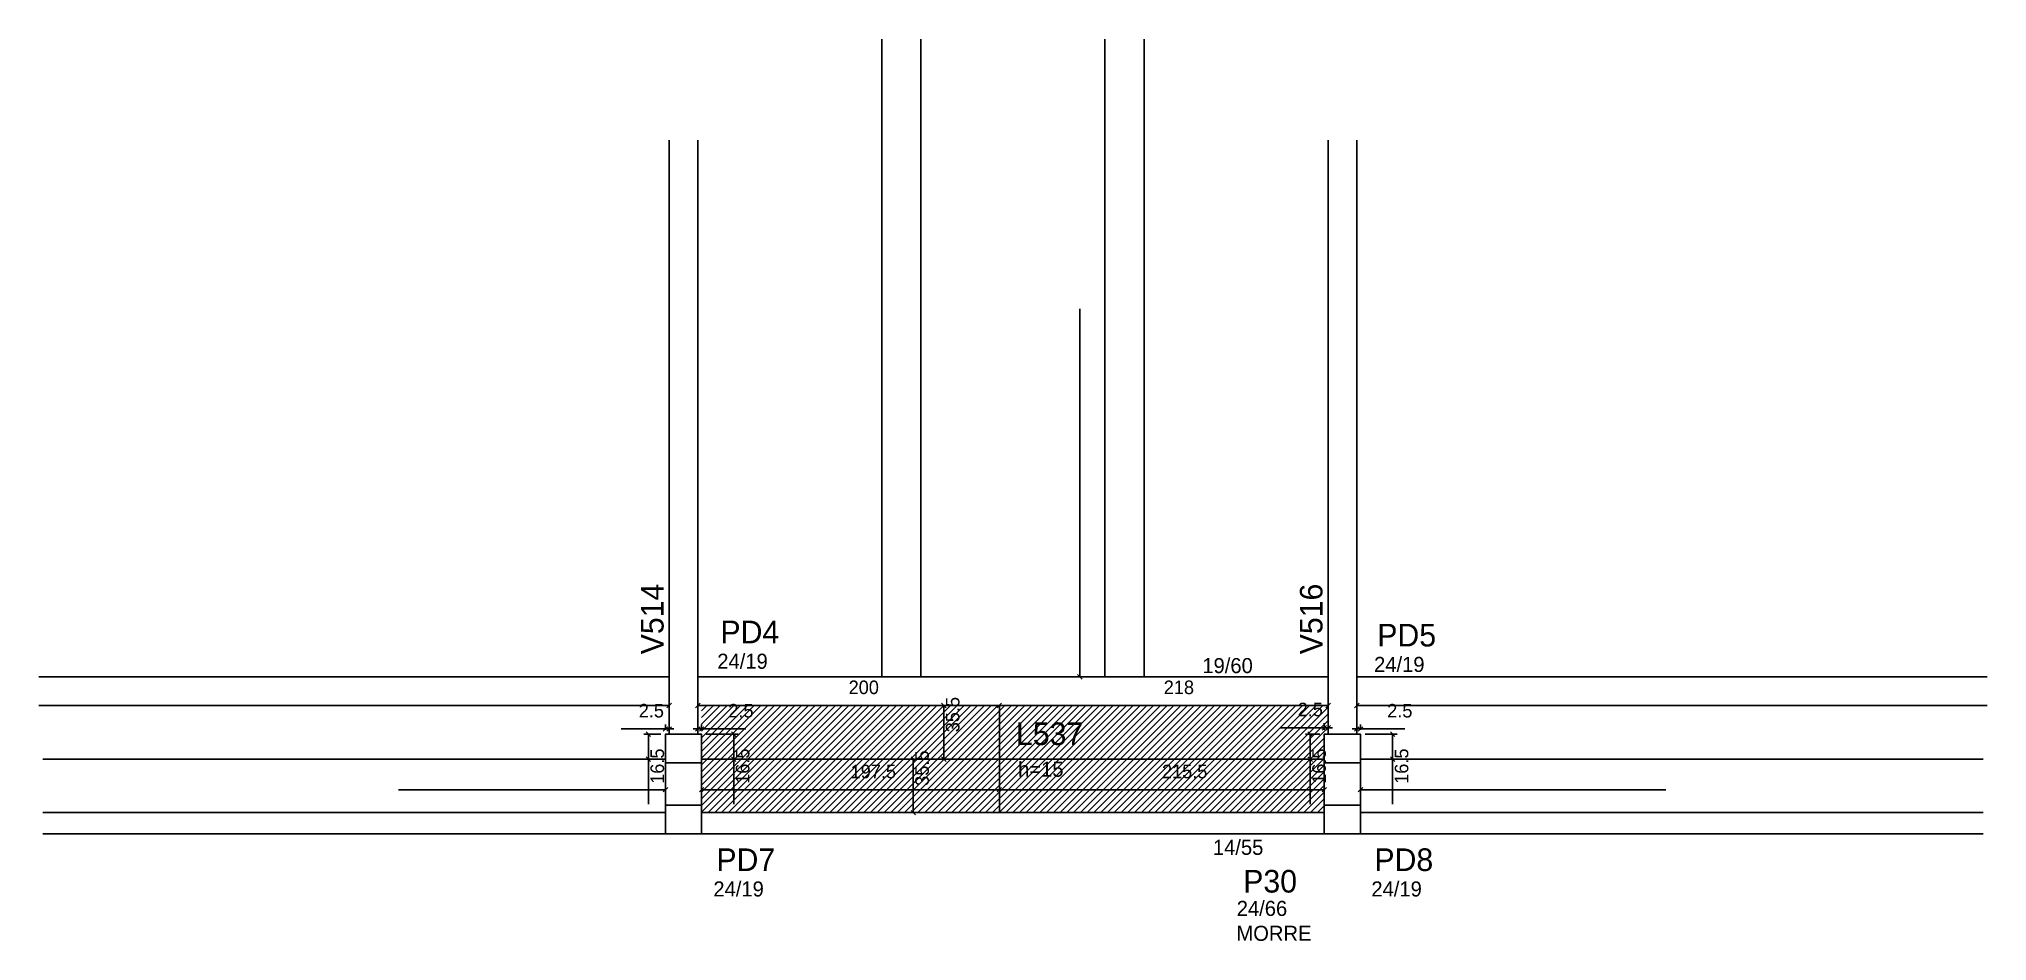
# Model space of a CAD drawing. Header units: metres. Extents: x 4052 to 5344, y 2399 to 2997.
import ezdxf

# ---------------------------------------------------------------- set-up
doc = ezdxf.new("R2010")
doc.units = ezdxf.units.M
for name, color, linetype in [('3', 7, 'Continuous'), ('4', 7, 'Continuous'), ('7', 7, 'Continuous'), ('COTA', 7, 'Continuous'), ('Painéis', 7, 'Continuous'), ('REAPROVEITAMENTO', 7, 'Continuous')]:
    doc.layers.add(name, color=color, linetype=linetype)

msp = doc.modelspace()

# ---------------------------------------------------------------- hatches: boundary and pattern name
at = {"layer": 'REAPROVEITAMENTO'}
h = msp.add_hatch(dxfattribs=at)
h.set_pattern_fill('ANSI31')
h.paths.add_polyline_path([(4906.5, 2535.9), (4904, 2535.9), (4904.2, 2483.9), (4491.2, 2483.9), (4491.2, 2554.9), (4906.7, 2554.9), (4906.5, 2535.9)])

# ---------------------------------------------------------------- linework, layer by layer
at = {"layer": '3', "color": 3, "lineweight": 25}
for points in [[(4469.7, 2929.9), (4469.7, 2554.9)], [(4488.7, 2554.9), (4488.7, 2929.9)], [(4906.7, 2929.9), (4906.7, 2554.9)], [(4925.7, 2554.9), (4925.7, 2929.9)], [(4469.7, 2573.9), (4051.7, 2573.9)], [(4906.7, 2573.9), (4488.7, 2573.9)], [(5343.7, 2573.9), (4925.7, 2573.9)], [(4051.7, 2554.9), (4469.7, 2554.9)], [(4469.7, 2554.9), (4469.7, 2535.9)], [(4488.7, 2554.9), (4906.7, 2554.9)], [(4488.7, 2535.9), (4488.7, 2554.9)], [(4488.7, 2535.9), (4488.7, 2554.9)], [(4906.7, 2554.9), (4906.7, 2535.9)], [(4925.7, 2554.9), (5343.7, 2554.9)], [(4925.7, 2535.9), (4925.7, 2554.9)], [(4467.2, 2483.9), (4054.2, 2483.9)], [(4904.2, 2483.9), (4491.2, 2483.9)], [(5341.2, 2483.9), (4928.2, 2483.9)], [(4054.2, 2469.9), (4467.2, 2469.9)], [(4491.2, 2469.9), (4904.2, 2469.9)], [(4928.2, 2469.9), (5341.2, 2469.9)]]:
    msp.add_lwpolyline(points, dxfattribs=at)
at = {"layer": '7', "color": 7, "lineweight": 25}
for points in [[(4467.2, 2469.9), (4491.2, 2469.9), (4491.2, 2535.9), (4467.2, 2535.9), (4467.2, 2469.9)], [(4467.2, 2516.9), (4491.2, 2516.9), (4491.2, 2535.9), (4467.2, 2535.9), (4467.2, 2516.9)], [(4904.2, 2469.9), (4928.2, 2469.9), (4928.2, 2535.9), (4904.2, 2535.9), (4904.2, 2469.9)], [(4904.2, 2516.9), (4928.2, 2516.9), (4928.2, 2535.9), (4904.2, 2535.9), (4904.2, 2516.9)], [(4467.2, 2469.9), (4491.2, 2469.9), (4491.2, 2488.9), (4467.2, 2488.9), (4467.2, 2469.9)], [(4904.2, 2469.9), (4928.2, 2469.9), (4928.2, 2488.9), (4904.2, 2488.9), (4904.2, 2469.9)]]:
    msp.add_lwpolyline(points, dxfattribs=at)
at = {"layer": 'COTA', "color": 4, "lineweight": 25}
for p, q in [((4742, 2817.9), (4742, 2573.9)), ((4290.2, 2554.9), (4469.7, 2554.9)), ((4688.7, 2554.9), (4488.7, 2554.9)), ((4649.7, 2554.9), (4648.9, 2554.9)), ((4651.9, 2554.9), (4651.9, 2519.4)), ((4906.7, 2554.9), (4688.7, 2554.9)), ((5130.7, 2554.9), (4925.7, 2554.9)), ((4467.2, 2539.4), (4437.9, 2539.4)), ((4464.2, 2535.9), (4452.9, 2535.9)), ((4455.9, 2535.9), (4455.9, 2519.4)), ((4467.2, 2538.9), (4467.2, 2542.4)), ((4469.7, 2539.4), (4467.2, 2539.4)), ((4469.7, 2538.9), (4469.7, 2542.4)), ((4469.7, 2539.4), (4472.7, 2539.4)), ((4488.7, 2539.4), (4485.7, 2539.4)), ((4488.7, 2538.9), (4488.7, 2542.4)), ((4488.7, 2539.4), (4491.2, 2539.4)), ((4491.2, 2538.9), (4491.2, 2542.4)), ((4491.2, 2539.4), (4520.6, 2539.4)), ((4494.2, 2535.9), (4515.5, 2535.9)), ((4512.5, 2535.9), (4512.5, 2519.4)), ((4904.2, 2540.2), (4874.9, 2540.2)), ((4901.2, 2535.9), (4891.8, 2535.9)), ((4894.8, 2535.9), (4894.8, 2519.4)), ((4904.2, 2538.9), (4904.2, 2543.2)), ((4906.7, 2540.2), (4904.2, 2540.2)), ((4906.7, 2538.9), (4906.7, 2543.2)), ((4906.7, 2540.2), (4909.7, 2540.2)), ((4925.7, 2539.4), (4922.7, 2539.4)), ((4925.7, 2538.9), (4925.7, 2542.4)), ((4925.7, 2539.4), (4928.2, 2539.4)), ((4928.2, 2538.9), (4928.2, 2542.4)), ((4928.2, 2539.4), (4957.6, 2539.4)), ((4931.2, 2535.9), (4952.5, 2535.9)), ((4949.5, 2535.9), (4949.5, 2519.4)), ((4464.2, 2519.4), (4452.9, 2519.4)), ((4455.9, 2519.4), (4455.9, 2489.5)), ((4494.2, 2519.4), (4515.5, 2519.4)), ((4512.5, 2519.4), (4512.5, 2489.5)), ((4630.4, 2519.4), (4628.6, 2519.4)), ((4631.6, 2519.4), (4631.6, 2483.9)), ((4649.7, 2519.4), (4648.9, 2519.4)), ((4901.2, 2519.4), (4891.8, 2519.4)), ((4894.8, 2519.4), (4894.8, 2489.5)), ((4931.2, 2519.4), (4952.5, 2519.4)), ((4949.5, 2519.4), (4949.5, 2489.5)), ((4290.2, 2499.1), (4467.2, 2499.1)), ((4688.7, 2499.1), (4491.2, 2499.1)), ((4904.2, 2499.1), (4688.7, 2499.1)), ((5130.7, 2499.1), (4928.2, 2499.1)), ((4630.4, 2483.9), (4628.6, 2483.9))]:
    msp.add_line(p, q, dxfattribs=at)
at = {"layer": 'COTA', "color": 0, "lineweight": 25}
for p, q in [((4740.5, 2575.4), (4743.5, 2572.4)), ((4468.2, 2553.4), (4471.2, 2556.4)), ((4490.2, 2556.4), (4487.2, 2553.4)), ((4653.4, 2553.4), (4650.4, 2556.4)), ((4690.2, 2556.4), (4687.2, 2553.4)), ((4687.2, 2553.4), (4690.2, 2556.4)), ((4905.2, 2553.4), (4908.2, 2556.4)), ((4927.2, 2556.4), (4924.2, 2553.4)), ((4457.4, 2534.4), (4454.4, 2537.4)), ((4465.7, 2537.9), (4468.7, 2540.9)), ((4471.2, 2540.9), (4468.2, 2537.9)), ((4487.2, 2537.9), (4490.2, 2540.9)), ((4492.7, 2540.9), (4489.7, 2537.9)), ((4514, 2534.4), (4511, 2537.4)), ((4896.3, 2534.4), (4893.3, 2537.4)), ((4902.7, 2538.7), (4905.7, 2541.7)), ((4908.2, 2541.7), (4905.2, 2538.7)), ((4924.2, 2537.9), (4927.2, 2540.9)), ((4929.7, 2540.9), (4926.7, 2537.9)), ((4951, 2534.4), (4948, 2537.4)), ((4454.4, 2520.9), (4457.4, 2517.9)), ((4511, 2520.9), (4514, 2517.9)), ((4633.1, 2517.9), (4630.1, 2520.9)), ((4650.4, 2520.9), (4653.4, 2517.9)), ((4893.3, 2520.9), (4896.3, 2517.9)), ((4948, 2520.9), (4951, 2517.9)), ((4465.7, 2497.6), (4468.7, 2500.6)), ((4492.7, 2500.6), (4489.7, 2497.6)), ((4690.2, 2500.6), (4687.2, 2497.6)), ((4687.2, 2497.6), (4690.2, 2500.6)), ((4902.7, 2497.6), (4905.7, 2500.6)), ((4929.7, 2500.6), (4926.7, 2497.6)), ((4630.1, 2485.4), (4633.1, 2482.4))]:
    msp.add_line(p, q, dxfattribs=at)
at = {"layer": 'Painéis', "color": 200, "lineweight": 25}
for p, q in [((4610.7, 2996.9), (4610.7, 2573.9)), ((4636.7, 2996.9), (4636.7, 2573.9)), ((4758.7, 2996.9), (4758.7, 2573.9)), ((4784.7, 2996.9), (4784.7, 2573.9)), ((4688.7, 2483.9), (4688.7, 2554.9)), ((4467.2, 2519.4), (4054.2, 2519.4)), ((4491.2, 2519.4), (4904.2, 2519.4)), ((4928.2, 2519.4), (5341.2, 2519.4))]:
    msp.add_line(p, q, dxfattribs=at)

# ---------------------------------------------------------------- texts
at = {"layer": '3', "color": 3, "lineweight": 25}
for s, p in [('24/19', (4501.6, 2579.3)), ('19/60', (4823.3, 2576.4)), ('24/19', (4937.2, 2577.2)), ('h=15', (4701.1, 2507.7)), ('14/55', (4830.3, 2455.9)), ('24/19', (4499, 2428.3)), ('24/19', (4935.4, 2428.3)), ('24/66', (4846.1, 2415.4)), ('MORRE', (4845.9, 2398.9))]:
    msp.add_text(s, height=10, dxfattribs=at).set_placement(p)
at = {"layer": '4', "color": 4, "lineweight": 25}
for s, p in [('V514', (4466, 2588.9)), ('V516', (4903, 2588.9))]:
    msp.add_text(s, height=15, rotation=90, dxfattribs=at).set_placement(p)
for s, p in [('PD4', (4503.7, 2596.2)), ('PD5', (4939.3, 2594.1)), ('L537', (4699.7, 2528.7)), ('PD7', (4501, 2445.2)), ('PD8', (4937.4, 2445.2)), ('P30', (4850.4, 2430.9))]:
    msp.add_text(s, height=15, dxfattribs=at).set_placement(p)
at = {"layer": 'COTA', "color": 240, "lineweight": 25}
for s, p in [('200', (4588.7, 2562.5)), ('218', (4797.7, 2562.5)), ('2.5', (4449.5, 2547)), ('2.5', (4508.9, 2547)), ('2.5', (4886.5, 2547.8)), ('2.5', (4945.9, 2547)), ('197.5', (4590, 2506.7)), ('215.5', (4796.5, 2506.7))]:
    msp.add_text(s, height=9, dxfattribs=at).set_placement(p)
for s, p in [('35.5', (4662.2, 2537.2)), ('16.5', (4466.3, 2503)), ('16.5', (4522.9, 2503)), ('35.5', (4641.9, 2501.7)), ('16.5', (4905.2, 2503)), ('16.5', (4959.9, 2503))]:
    msp.add_text(s, height=9, rotation=90, dxfattribs=at).set_placement(p)

doc.saveas('drawing.dxf')
